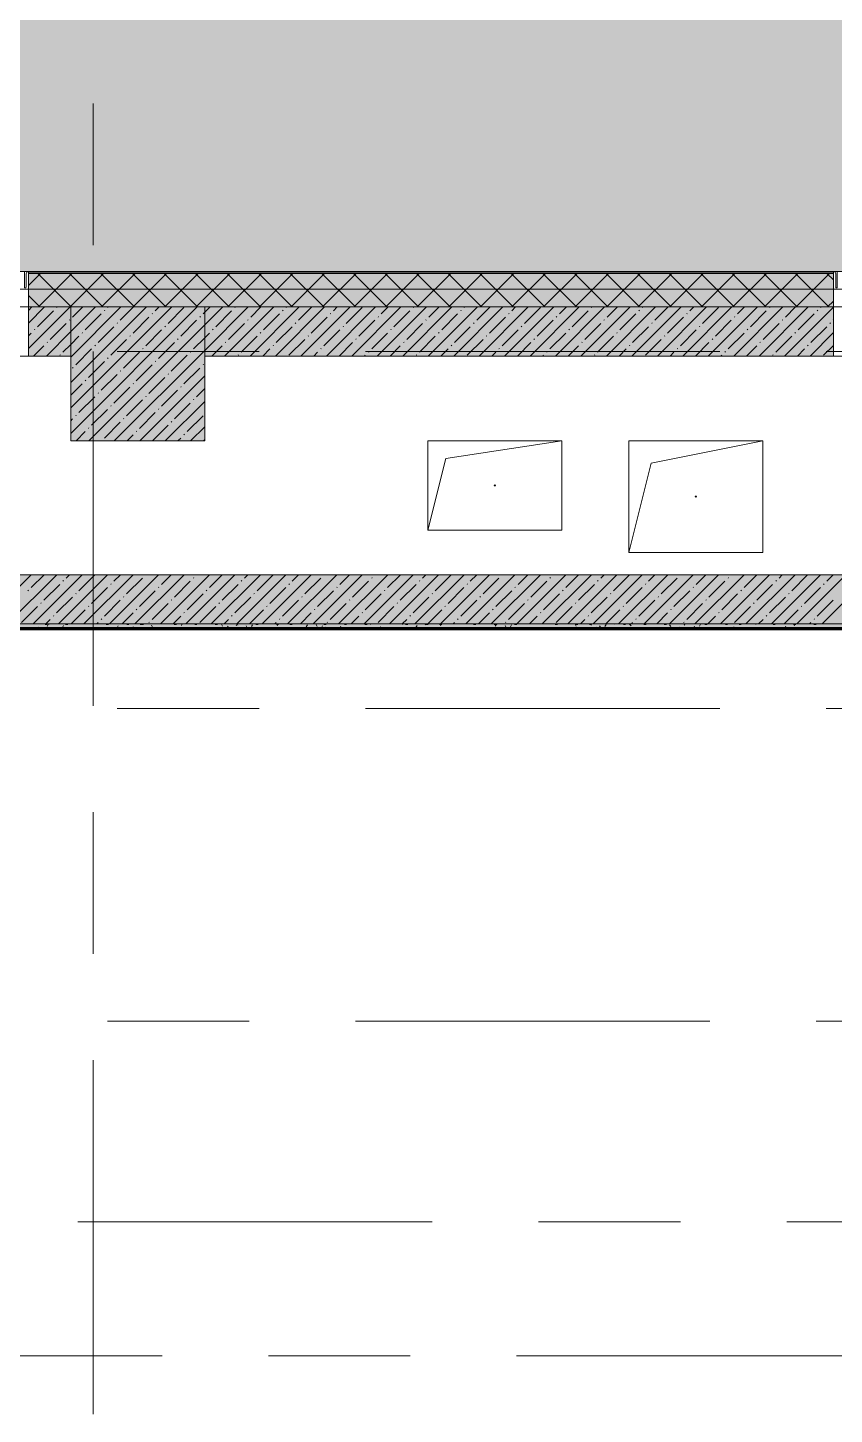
# Model space of a CAD drawing. Header units: millimetres. Extents: x -3817 to 677485, y -22715 to 103890.
# Drawn here: x 577785 to 581398, y 12115 to 18328 of the extents above; entities that cross this region are included whole.
import ezdxf

# ---------------------------------------------------------------- set-up
doc = ezdxf.new("R2010")
doc.units = ezdxf.units.MM
doc.layers.add('PDF _Геометрия', color=7, linetype='Continuous', true_color=0x1d1d1d)
doc.layers.add('PDF _Сплошная заливка', color=7, linetype='Continuous', true_color=0xffffff)

msp = doc.modelspace()

# ---------------------------------------------------------------- hatches: boundary and pattern name
at = {"layer": 'PDF _Сплошная заливка', "true_color": 0xd4d4d4, "transparency": 33554559}
msp.add_hatch(color=254, dxfattribs=at).paths.add_polyline_path([(551323.7, 16651.8), (551900.1, 16651.8), (551900.1, 17234.9), (590928.1, 17234.9), (590928.1, 25765.2), (586096.2, 25765.2), (586096.2, 29274.9), (549759, 29274.9), (549759, 16651.8), (550593, 16651.8)])
at = {"layer": 'PDF _Сплошная заливка', "transparency": 33554559}
h = msp.add_hatch(color=256, dxfattribs=at)
h.paths.add_polyline_path([(585778.1, 17076.9), (587578.1, 17076.9), (587578.1, 17226.9), (585778.1, 17226.9)], flags=0)
h.paths.add_polyline_path([(584278.1, 17076.9), (584278.1, 17226.9), (582195.1, 17226.9), (582195.1, 17076.9), (584206.9, 17076.9)], flags=0)
h.paths.add_polyline_path([(585178.1, 17076.9), (585408.1, 17076.9), (585408.1, 17226.9), (585178.1, 17226.9)], flags=0)
h.paths.add_polyline_path([(588858.1, 17076.9), (588858.1, 17226.9), (588478.1, 17226.9), (588478.1, 17076.9), (588591.4, 17076.9)], flags=0)
h.paths.add_polyline_path([(591155.8, 17076.9), (591155.8, 17226.9), (588878.1, 17226.9), (588878.1, 17076.9), (590783.6, 17076.9)], flags=0)
h.paths.add_polyline_path([(581284, 17076.9), (581395.1, 17076.9), (581395.1, 17226.9), (577788.4, 17226.9), (577788.4, 17076.9), (579822.5, 17076.9)], flags=0)
h.paths.add_polyline_path([(576588.4, 17076.9), (576588.4, 17226.9), (571968.1, 17226.9), (571968.1, 17076.9), (574678.1, 17076.9)], flags=0)
h.paths.add_polyline_path([(571053.6, 17076.9), (571168.1, 17076.9), (571168.1, 17226.9), (565028.1, 17226.9), (565028.1, 17076.9), (569592.2, 17076.9)], flags=0)
h.paths.add_polyline_path([(557900.3, 17076.9), (558928.1, 17076.9), (558928.1, 17226.9), (552208.1, 17226.9), (552208.1, 17169.9), (552058.1, 17169.9), (552058.1, 17076.9), (556828.1, 17076.9)], flags=0)
h.paths.add_polyline_path([(560092.6, 17076.9), (560428.1, 17076.9), (560428.1, 17226.9), (559828.1, 17226.9), (559828.1, 17076.9)], flags=0)
h.paths.add_polyline_path([(561328.1, 17076.9), (561928.1, 17076.9), (561928.1, 17226.9), (561328.1, 17226.9)], flags=0)
h = msp.add_hatch(color=256, dxfattribs=at)
h.paths.add_polyline_path([(567838.1, 16856.9), (570278.4, 16856.9), (570278.4, 17076.9), (566598.1, 17076.9), (566598.1, 16856.9), (567399.9, 16856.9)], flags=0)
h.paths.add_polyline_path([(584278.1, 16856.9), (584278.1, 17076.9), (582778.1, 17076.9), (582778.1, 16856.9), (584206.9, 16856.9)], flags=0)
h.paths.add_polyline_path([(571168.1, 16856.9), (571168.1, 17076.9), (570878.4, 17076.9), (570878.4, 16856.9), (571053.6, 16856.9)], flags=0)
h.paths.add_polyline_path([(572378.1, 16856.9), (574078.1, 16856.9), (574078.1, 17076.9), (571968.1, 17076.9), (571968.1, 16856.9), (572158.1, 16856.9)], flags=0)
h.paths.add_polyline_path([(581395.1, 16856.9), (581395.1, 17076.9), (578578.1, 17076.9), (578578.1, 16856.9), (581284, 16856.9)], flags=0)
h.paths.add_polyline_path([(577978.1, 16856.9), (577978.1, 17076.9), (577788.4, 17076.9), (577788.4, 16856.9)], flags=0)
h.paths.add_polyline_path([(576588.4, 16856.9), (576588.4, 17076.9), (574678.1, 17076.9), (574678.1, 16856.9)], flags=0)
for points in [[(577978.1, 16476.9), (578578.1, 16477.7), (578578.1, 17076.9), (577978.1, 17076.9), (577978.1, 16477.7)], [(583178.1, 15656.9), (583178.1, 15876.9), (572378.1, 15876.9), (572378.1, 15656.9), (579822.5, 15656.9)], [(583949.3, 15636.9), (583949.3, 15656.9), (572398.1, 15656.9), (572399.1, 15636.9), (579822.5, 15636.9)]]:
    msp.add_hatch(color=256, dxfattribs=at).paths.add_polyline_path(points)

# ---------------------------------------------------------------- linework, layer by layer
at = {"layer": 'PDF _Геометрия', "color": 8, "lineweight": 9, "true_color": 0x808080}
msp.add_lwpolyline([(590928.1, 17234.9), (590928.1, 25765.2), (586096.2, 25765.2), (586096.2, 29274.9), (549759, 29274.9), (549759, 16651.8), (551900.1, 16651.8), (551900.1, 17234.9)], close=True, dxfattribs=at)
at = {"layer": 'PDF _Геометрия', "color": 253, "lineweight": 9, "true_color": 0xaaaaaa}
for points in [[(578078.1, 17353.3), (578078.1, 17988.3)], [(578078.1, 15289.5), (578078.1, 16877)], [(578186.5, 16876.9), (578821.5, 16876.9)], [(579297.8, 16876.9), (580885.3, 16876.9)], [(581361.5, 16876.9), (581996.5, 16876.9)], [(578186.5, 15276.9), (578821.5, 15276.9)], [(579297.8, 15276.9), (580885.3, 15276.9)], [(581361.5, 15276.9), (581996.5, 15276.9)], [(578078.1, 14178.3), (578078.1, 14813.3)], [(578142.6, 13876.9), (578777.6, 13876.9)], [(579253.9, 13876.9), (580841.4, 13876.9)], [(581317.6, 13876.9), (581952.6, 13876.9)], [(578078.1, 12114.5), (578078.1, 13702)], [(578010.3, 12976.9), (579597.8, 12976.9)], [(580074, 12976.9), (580709, 12976.9)], [(581185.3, 12976.9), (582772.8, 12976.9)], [(576800.1, 12376.9), (578387.6, 12376.9)], [(578863.9, 12376.9), (579498.9, 12376.9)], [(579975.1, 12376.9), (581562.6, 12376.9)]]:
    msp.add_lwpolyline(points, dxfattribs=at)
at = {"layer": 'PDF _Геометрия', "color": 9, "lineweight": 9, "true_color": 0xc0c0c0}
for points in [[(577788.4, 17234.9), (577788.4, 17076.9), (576588.4, 17076.9), (576588.4, 17234.9)], [(582195.1, 17234.9), (582195.1, 17076.9), (581395.1, 17076.9), (581395.1, 17234.9)], [(574678.1, 16856.9), (576588.4, 16856.9), (576588.4, 17076.9), (576588.4, 16856.9), (577788.4, 16856.9), (577788.4, 17076.9), (577788.4, 16856.9), (577978.1, 16856.9)], [(578578.1, 16856.9), (581395.1, 16856.9), (581395.1, 17076.9), (581395.1, 16856.9), (582178.1, 16856.9)], [(582778.1, 16856.9), (582958.1, 16856.9), (582958.1, 15876.9), (572378.1, 15876.9), (572378.1, 16856.9), (574078.1, 16856.9)]]:
    msp.add_lwpolyline(points, dxfattribs=at)
at = {"layer": 'PDF _Геометрия', "color": 7, "lineweight": 20}
for points in [[(577771.4, 17224.3), (577771.4, 17234.9), (577771.4, 17161.9), (577775.4, 17161.9), (577777.5, 17162.7), (577778.4, 17164.9), (577778.4, 17225.9), (577781, 17232.2), (577787.4, 17234.9), (577848.4, 17234.9)], [(581335.1, 17234.9), (581396.1, 17234.9), (581402.5, 17232.2), (581405.1, 17225.9), (581405.1, 17164.9), (581406, 17162.7), (581408.1, 17161.9), (581412.1, 17161.9), (581412.1, 17234.9)]]:
    msp.add_lwpolyline(points, dxfattribs=at)
at = {"layer": 'PDF _Геометрия', "color": 9, "lineweight": 9, "true_color": 0xc0c0c0}
msp.add_lwpolyline([(577788.4, 17076.9), (581395.1, 17076.9), (581395.1, 17234.9), (577788.4, 17234.9)], close=True, dxfattribs=at)
at = {"layer": 'PDF _Геометрия', "color": 7, "lineweight": 9}
for points in [[(581395.1, 17229.9), (577788.4, 17229.9)], [(581395.1, 17226.9), (577788.4, 17226.9)], [(581395.1, 17155.9), (577788.4, 17155.9)], [(581395.1, 17076.9), (577788.4, 17076.9)], [(579578.1, 16076.9), (579658.1, 16396.9), (580178.1, 16476.9)], [(580478.1, 15976.9), (580578.1, 16376.9), (581078.1, 16476.9)], [(572378.1, 15656.9), (572398.1, 15656.9), (583178.1, 15656.9), (572398.1, 15656.9)], [(572399.1, 15636.9), (583949.3, 15636.9)]]:
    msp.add_lwpolyline(points, dxfattribs=at)
at = {"layer": 'PDF _Геометрия', "lineweight": 9}
for points in [[(577788.4, 17173.4), (577841.9, 17226.9)], [(577980.3, 17076.9), (577830.3, 17226.9)], [(577833.3, 17076.9), (577983.3, 17226.9)], [(578121.7, 17076.9), (577971.7, 17226.9)], [(577974.7, 17076.9), (578124.7, 17226.9)], [(578263.2, 17076.9), (578113.2, 17226.9)], [(578116.1, 17076.9), (578266.1, 17226.9)], [(578404.6, 17076.9), (578254.6, 17226.9)], [(578257.6, 17076.9), (578407.6, 17226.9)], [(578546, 17076.9), (578396, 17226.9)], [(578399, 17076.9), (578549, 17226.9)], [(578687.4, 17076.9), (578537.4, 17226.9)], [(578540.4, 17076.9), (578690.4, 17226.9)], [(578828.8, 17076.9), (578678.8, 17226.9)], [(578681.8, 17076.9), (578831.8, 17226.9)], [(578970.3, 17076.9), (578820.3, 17226.9)], [(578823.2, 17076.9), (578973.2, 17226.9)], [(579111.7, 17076.9), (578961.7, 17226.9)], [(578964.7, 17076.9), (579114.7, 17226.9)], [(579253.1, 17076.9), (579103.1, 17226.9)], [(579106.1, 17076.9), (579256.1, 17226.9)], [(579394.5, 17076.9), (579244.5, 17226.9)], [(579247.5, 17076.9), (579397.5, 17226.9)], [(579535.9, 17076.9), (579385.9, 17226.9)], [(579388.9, 17076.9), (579538.9, 17226.9)], [(579677.4, 17076.9), (579527.4, 17226.9)], [(579530.4, 17076.9), (579680.4, 17226.9)], [(579818.8, 17076.9), (579668.8, 17226.9)], [(579671.8, 17076.9), (579821.8, 17226.9)], [(579960.2, 17076.9), (579810.2, 17226.9)], [(579813.2, 17076.9), (579963.2, 17226.9)], [(580101.6, 17076.9), (579951.6, 17226.9)], [(579954.6, 17076.9), (580104.6, 17226.9)], [(580243, 17076.9), (580093, 17226.9)], [(580096, 17076.9), (580246, 17226.9)], [(580384.5, 17076.9), (580234.5, 17226.9)], [(580237.5, 17076.9), (580387.5, 17226.9)], [(580525.9, 17076.9), (580375.9, 17226.9)], [(580378.9, 17076.9), (580528.9, 17226.9)], [(580667.3, 17076.9), (580517.3, 17226.9)], [(580520.3, 17076.9), (580670.3, 17226.9)], [(580808.7, 17076.9), (580658.7, 17226.9)], [(580661.7, 17076.9), (580811.7, 17226.9)], [(580950.2, 17076.9), (580800.2, 17226.9)], [(580803.1, 17076.9), (580953.1, 17226.9)], [(581091.6, 17076.9), (580941.6, 17226.9)], [(580944.6, 17076.9), (581094.6, 17226.9)], [(581233, 17076.9), (581083, 17226.9)], [(581086, 17076.9), (581236, 17226.9)], [(581374.4, 17076.9), (581224.4, 17226.9)], [(581227.4, 17076.9), (581377.4, 17226.9)], [(581395.1, 17197.6), (581365.8, 17226.9)], [(577838.9, 17076.9), (577788.4, 17127.4)], [(581368.8, 17076.9), (581395.1, 17103.1)], [(577788.4, 17004.6), (577860.6, 17076.9)], [(577788.4, 16890.5), (577974.7, 17076.9)], [(577788.4, 17061.6), (577803.6, 17076.9)], [(577829.2, 16988.4), (577900.5, 17059.7)], [(577868.7, 16856.9), (577978.1, 16966.2), (578088.7, 17076.9)], [(577914.7, 17073.9), (577917.1, 17076.3)], [(577978.1, 16852.2), (578202.8, 17076.9)], [(577978.1, 16738.1), (578316.8, 17076.9)], [(577978.1, 16624.1), (578430.9, 17076.9)], [(577978.1, 16510), (578544.9, 17076.9)], [(577986, 17031.2), (578031.7, 17076.9)], [(578043, 16974.1), (578114.3, 17045.4)], [(578059, 16476.9), (578578.1, 16996), (578659, 17076.9)], [(578128.6, 17059.7), (578130.9, 17062)], [(578142.8, 17073.9), (578145.8, 17076.9)], [(578173, 16476.9), (578578.1, 16881.9), (578773, 17076.9)], [(578199.9, 17016.9), (578259.8, 17076.9)], [(578256.9, 16959.9), (578328.2, 17031.2)], [(578342.4, 17045.4), (578344.8, 17047.8)], [(578356.7, 17059.7), (578373.9, 17076.9)], [(578413.7, 17002.6), (578485, 17073.9)], [(578556.3, 17031.2), (578558.6, 17033.5)], [(578570.5, 17045.4), (578578.1, 17053), (578602, 17076.9)], [(578627.5, 16988.4), (578698.8, 17059.7)], [(578667.1, 16856.9), (578887.1, 17076.9)], [(578713.1, 17073.9), (578715.4, 17076.3)], [(578781.1, 16856.9), (579001.1, 17076.9)], [(578784.4, 17031.2), (578830.1, 17076.9)], [(578841.4, 16974.1), (578912.7, 17045.4)], [(578895.2, 16856.9), (579115.2, 17076.9)], [(578926.9, 17059.7), (578929.3, 17062)], [(578941.2, 17073.9), (578944.1, 17076.9)], [(578998.2, 17016.9), (579058.2, 17076.9)], [(579009.2, 16856.9), (579229.2, 17076.9)], [(579055.2, 16959.9), (579126.5, 17031.2)], [(579123.3, 16856.9), (579343.3, 17076.9)], [(579140.8, 17045.4), (579143.1, 17047.8)], [(579155, 17059.7), (579172.2, 17076.9)], [(579212, 17002.6), (579283.3, 17073.9)], [(579237.3, 16856.9), (579457.3, 17076.9)], [(579351.4, 16856.9), (579571.4, 17076.9)], [(579354.6, 17031.2), (579357, 17033.5)], [(579368.9, 17045.4), (579400.3, 17076.9)], [(579425.9, 16988.4), (579497.2, 17059.7)], [(579465.4, 16856.9), (579685.4, 17076.9)], [(579511.4, 17073.9), (579513.8, 17076.3)], [(579579.5, 16856.9), (579799.5, 17076.9)], [(579582.7, 17031.2), (579628.4, 17076.9)], [(579639.7, 16974.1), (579711, 17045.4)], [(579693.5, 16856.9), (579913.5, 17076.9)], [(579725.3, 17059.7), (579727.6, 17062)], [(579739.5, 17073.9), (579742.5, 17076.9)], [(579796.5, 17016.9), (579856.5, 17076.9)], [(579807.6, 16856.9), (580027.6, 17076.9)], [(579853.6, 16959.9), (579924.9, 17031.2)], [(579921.6, 16856.9), (580141.6, 17076.9)], [(579939.1, 17045.4), (579941.5, 17047.8)], [(579953.4, 17059.7), (579970.6, 17076.9)], [(580010.4, 17002.6), (580081.7, 17073.9)], [(580035.7, 16856.9), (580255.7, 17076.9)], [(580149.7, 16856.9), (580369.7, 17076.9)], [(580153, 17031.2), (580155.3, 17033.5)], [(580167.2, 17045.4), (580198.7, 17076.9)], [(580224.2, 16988.4), (580295.5, 17059.7)], [(580263.8, 16856.9), (580483.8, 17076.9)], [(580309.8, 17073.9), (580312.1, 17076.3)], [(580377.8, 16856.9), (580597.8, 17076.9)], [(580381, 17031.2), (580426.8, 17076.9)], [(580438.1, 16974.1), (580509.4, 17045.4)], [(580491.9, 16856.9), (580711.9, 17076.9)], [(580523.6, 17059.7), (580526, 17062)], [(580537.9, 17073.9), (580540.8, 17076.9)], [(580594.9, 17016.9), (580654.9, 17076.9)], [(580605.9, 16856.9), (580825.9, 17076.9)], [(580651.9, 16959.9), (580723.2, 17031.2)], [(580720, 16856.9), (580940, 17076.9)], [(580737.5, 17045.4), (580739.8, 17047.8)], [(580751.7, 17059.7), (580768.9, 17076.9)], [(580808.7, 17002.6), (580880, 17073.9)], [(580834, 16856.9), (581054, 17076.9)], [(580948.1, 16856.9), (581168.1, 17076.9)], [(580951.3, 17031.2), (580953.7, 17033.5)], [(580965.6, 17045.4), (580997, 17076.9)], [(581022.6, 16988.4), (581093.9, 17059.7)], [(581062.1, 16856.9), (581282.1, 17076.9)], [(581108.1, 17073.9), (581110.5, 17076.3)], [(581176.2, 16856.9), (581395.1, 17075.8)], [(581179.4, 17031.2), (581225.1, 17076.9)], [(581236.4, 16974.1), (581307.7, 17045.4)], [(581322, 17059.7), (581324.3, 17062)], [(581336.2, 17073.9), (581339.1, 17076.9)], [(577814.9, 16974.1), (577817.3, 16976.5)], [(577886.2, 16931.4), (577957.5, 17002.6)], [(577971.8, 17016.9), (577974.1, 17019.3)], [(578100.1, 16917.1), (578171.3, 16988.4)], [(578185.6, 17002.6), (578188, 17005)], [(578313.9, 16902.8), (578385.2, 16974.1)], [(578399.4, 16988.4), (578401.8, 16990.8)], [(578470.7, 16945.6), (578542, 17016.9)], [(578613.3, 16974.1), (578615.7, 16976.5)], [(578684.6, 16931.4), (578755.8, 17002.6)], [(578770.1, 17016.9), (578772.5, 17019.3)], [(578898.4, 16917.1), (578969.7, 16988.4)], [(578983.9, 17002.6), (578986.3, 17005)], [(579112.3, 16902.8), (579183.5, 16974.1)], [(579197.8, 16988.4), (579200.2, 16990.8)], [(579269.1, 16945.6), (579340.3, 17016.9)], [(579411.6, 16974.1), (579414, 16976.5)], [(579482.9, 16931.4), (579554.2, 17002.6)], [(579568.4, 17016.9), (579570.8, 17019.3)], [(579696.8, 16917.1), (579768, 16988.4)], [(579782.3, 17002.6), (579784.7, 17005)], [(579910.6, 16902.8), (579981.9, 16974.1)], [(579996.1, 16988.4), (579998.5, 16990.8)], [(580067.4, 16945.6), (580138.7, 17016.9)], [(580210, 16974.1), (580212.3, 16976.5)], [(580281.3, 16931.4), (580352.5, 17002.6)], [(580366.8, 17016.9), (580369.2, 17019.3)], [(580495.1, 16917.1), (580566.4, 16988.4)], [(580580.6, 17002.6), (580583, 17005)], [(580708.9, 16902.8), (580780.2, 16974.1)], [(580794.5, 16988.4), (580796.8, 16990.8)], [(580865.8, 16945.6), (580937, 17016.9)], [(581008.3, 16974.1), (581010.7, 16976.5)], [(581079.6, 16931.4), (581150.9, 17002.6)], [(581165.1, 17016.9), (581167.5, 17019.3)], [(581293.4, 16917.1), (581364.7, 16988.4)], [(581379, 17002.6), (581381.3, 17005)], [(581393.2, 17016.9), (581395.1, 17018.8)], [(577788.4, 16947.6), (577800.7, 16959.9)], [(577811.7, 16856.9), (577857.7, 16902.8)], [(577872, 16917.1), (577874.3, 16919.5)], [(577943.2, 16874.3), (577978.1, 16909.2), (578014.5, 16945.6)], [(578028.8, 16959.9), (578031.2, 16962.2)], [(578085.8, 16902.8), (578088.2, 16905.2)], [(578157.1, 16860.1), (578228.4, 16931.4)], [(578242.6, 16945.6), (578245, 16948)], [(578370.9, 16845.8), (578442.2, 16917.1)], [(578456.5, 16931.4), (578458.8, 16933.7)], [(578527.7, 16888.6), (578578.1, 16939), (578599, 16959.9)], [(578610.1, 16856.9), (578656.1, 16902.8)], [(578670.3, 16917.1), (578672.7, 16919.5)], [(578741.6, 16874.3), (578812.9, 16945.6)], [(578827.1, 16959.9), (578829.5, 16962.2)], [(578884.2, 16902.8), (578886.5, 16905.2)], [(578955.4, 16860.1), (579026.7, 16931.4)], [(579041, 16945.6), (579043.3, 16948)], [(579180.3, 16856.9), (579240.6, 16917.1)], [(579254.8, 16931.4), (579257.2, 16933.7)], [(579326.1, 16888.6), (579397.4, 16959.9)], [(579408.4, 16856.9), (579454.4, 16902.8)], [(579468.7, 16917.1), (579471, 16919.5)], [(579539.9, 16874.3), (579611.2, 16945.6)], [(579625.5, 16959.9), (579627.8, 16962.2)], [(579682.5, 16902.8), (579684.9, 16905.2)], [(579753.8, 16860.1), (579825.1, 16931.4)], [(579839.3, 16945.6), (579841.7, 16948)], [(579978.7, 16856.9), (580038.9, 16917.1)], [(580053.2, 16931.4), (580055.5, 16933.7)], [(580124.4, 16888.6), (580195.7, 16959.9)], [(580206.8, 16856.9), (580252.7, 16902.8)], [(580267, 16917.1), (580269.4, 16919.5)], [(580338.3, 16874.3), (580409.6, 16945.6)], [(580423.8, 16959.9), (580426.2, 16962.2)], [(580480.8, 16902.8), (580483.2, 16905.2)], [(580552.1, 16860.1), (580623.4, 16931.4)], [(580637.7, 16945.6), (580640, 16948)], [(580777, 16856.9), (580837.2, 16917.1)], [(580851.5, 16931.4), (580853.9, 16933.7)], [(580922.8, 16888.6), (580994.1, 16959.9)], [(581005.1, 16856.9), (581051.1, 16902.8)], [(581065.3, 16917.1), (581067.7, 16919.5)], [(581136.6, 16874.3), (581207.9, 16945.6)], [(581222.2, 16959.9), (581224.5, 16962.2)], [(581279.2, 16902.8), (581281.6, 16905.2)], [(581290.2, 16856.9), (581395.1, 16961.8)], [(581350.5, 16860.1), (581395.1, 16904.7)], [(577929, 16860.1), (577931.4, 16862.4)], [(578000.3, 16817.3), (578071.6, 16888.6)], [(578142.8, 16845.8), (578145.2, 16848.2)], [(578214.1, 16803.1), (578285.4, 16874.3)], [(578299.6, 16888.6), (578302, 16891)], [(578428, 16788.8), (578499.2, 16860.1)], [(578513.5, 16874.3), (578515.9, 16876.7)], [(578727.3, 16860.1), (578729.7, 16862.4)], [(578838.2, 16856.9), (578869.9, 16888.6)], [(579066.3, 16856.9), (579083.7, 16874.3)], [(579098, 16888.6), (579100.4, 16891)], [(579294.4, 16856.9), (579297.6, 16860.1)], [(579311.8, 16874.3), (579314.2, 16876.7)], [(579525.7, 16860.1), (579528, 16862.4)], [(579636.5, 16856.9), (579668.2, 16888.6)], [(579864.6, 16856.9), (579882.1, 16874.3)], [(579896.3, 16888.6), (579898.7, 16891)], [(580092.7, 16856.9), (580095.9, 16860.1)], [(580110.2, 16874.3), (580112.6, 16876.7)], [(580324, 16860.1), (580326.4, 16862.4)], [(580434.9, 16856.9), (580466.6, 16888.6)], [(580663, 16856.9), (580680.4, 16874.3)], [(580694.7, 16888.6), (580697.1, 16891)], [(580891, 16856.9), (580894.3, 16860.1)], [(580908.5, 16874.3), (580910.9, 16876.7)], [(581122.4, 16860.1), (581124.7, 16862.4)], [(581233.2, 16856.9), (581264.9, 16888.6)], [(577986, 16803.1), (577988.4, 16805.4)], [(578057.3, 16760.3), (578128.6, 16831.6)], [(578199.9, 16788.8), (578202.2, 16791.2)], [(578271.1, 16746), (578342.4, 16817.3)], [(578356.7, 16831.6), (578359, 16833.9)], [(578413.7, 16774.5), (578416.1, 16776.9)], [(578485, 16731.8), (578556.3, 16803.1)], [(578570.5, 16817.3), (578572.9, 16819.7)], [(577978.1, 16681.1), (578028.8, 16731.8)], [(578043, 16746), (578045.4, 16748.4)], [(578114.3, 16703.3), (578185.6, 16774.5)], [(578171.3, 16646.2), (578242.6, 16717.5)], [(578256.9, 16731.8), (578259.3, 16734.1)], [(578287.1, 16476.9), (578578.1, 16767.9)], [(578328.2, 16689), (578399.4, 16760.3)], [(578470.7, 16717.5), (578473.1, 16719.9)], [(578014.5, 16603.5), (578085.8, 16674.7)], [(578100.1, 16689), (578102.4, 16691.4)], [(578228.4, 16589.2), (578299.6, 16660.5)], [(578313.9, 16674.7), (578316.3, 16677.1)], [(578385.2, 16632), (578456.5, 16703.3)], [(578401.1, 16476.9), (578578.1, 16653.8)], [(578527.7, 16660.5), (578530.1, 16662.9)], [(578542, 16674.7), (578578.1, 16710.9)], [(578000.3, 16589.2), (578002.6, 16591.6)], [(578071.6, 16546.4), (578142.8, 16617.7)], [(578157.1, 16632), (578159.5, 16634.4)], [(578285.4, 16532.2), (578356.7, 16603.5)], [(578370.9, 16617.7), (578373.3, 16620.1)], [(578442.2, 16575), (578513.5, 16646.2)], [(577978.1, 16567.1), (577986, 16575)], [(578057.3, 16532.2), (578059.7, 16534.6)], [(578128.6, 16489.4), (578199.9, 16560.7)], [(578214.1, 16575), (578216.5, 16577.3)], [(578344.1, 16476.9), (578413.7, 16546.4)], [(578428, 16560.7), (578430.3, 16563.1)], [(578499.2, 16517.9), (578570.5, 16589.2)], [(578515.2, 16476.9), (578578.1, 16539.8)], [(578002, 16476.9), (578043, 16517.9)], [(578116, 16476.9), (578116.7, 16477.5)], [(578230.1, 16476.9), (578256.9, 16503.7)], [(578271.1, 16517.9), (578273.5, 16520.3)], [(578458.2, 16476.9), (578470.7, 16489.4)], [(578485, 16503.7), (578487.4, 16506)], [(578572.2, 16476.9), (578578.1, 16482.8)], [(577581.1, 15656.9), (577801.1, 15876.9)], [(577695.2, 15656.9), (577915.2, 15876.9)], [(577800.7, 15819.4), (577858.2, 15876.9)], [(577809.2, 15656.9), (578029.2, 15876.9)], [(577923.3, 15656.9), (578143.3, 15876.9)], [(577943.2, 15847.9), (577945.6, 15850.3)], [(577957.5, 15862.1), (577972.2, 15876.9)], [(578014.5, 15805.1), (578085.8, 15876.4)], [(578037.3, 15656.9), (578257.3, 15876.9)], [(578151.4, 15656.9), (578371.4, 15876.9)], [(578171.3, 15847.9), (578200.3, 15876.9)], [(578228.4, 15790.9), (578299.6, 15862.1)], [(578265.4, 15656.9), (578485.4, 15876.9)], [(578313.9, 15876.4), (578314.4, 15876.9)], [(578379.5, 15656.9), (578599.5, 15876.9)], [(578385.2, 15833.6), (578428.4, 15876.9)], [(578442.2, 15776.6), (578513.5, 15847.9)], [(578493.5, 15656.9), (578713.5, 15876.9)], [(578527.7, 15862.1), (578530.1, 15864.5)], [(578542, 15876.4), (578542.5, 15876.9)], [(578599, 15819.4), (578656.5, 15876.9)], [(578607.6, 15656.9), (578827.6, 15876.9)], [(578721.6, 15656.9), (578941.6, 15876.9)], [(578741.6, 15847.9), (578744, 15850.3)], [(578755.8, 15862.1), (578770.6, 15876.9)], [(578812.9, 15805.1), (578884.2, 15876.4)], [(578835.7, 15656.9), (579055.7, 15876.9)], [(578949.7, 15656.9), (579169.7, 15876.9)], [(578969.7, 15847.9), (578998.7, 15876.9)], [(579026.7, 15790.9), (579098, 15862.1)], [(579063.8, 15656.9), (579283.8, 15876.9)], [(579112.3, 15876.4), (579112.7, 15876.9)], [(579177.8, 15656.9), (579397.8, 15876.9)], [(579183.5, 15833.6), (579226.8, 15876.9)], [(579240.6, 15776.6), (579311.8, 15847.9)], [(579291.9, 15656.9), (579511.9, 15876.9)], [(579326.1, 15862.1), (579328.5, 15864.5)], [(579340.3, 15876.4), (579340.8, 15876.9)], [(579397.4, 15819.4), (579454.9, 15876.9)], [(579405.9, 15656.9), (579625.9, 15876.9)], [(579520, 15656.9), (579740, 15876.9)], [(579539.9, 15847.9), (579542.3, 15850.3)], [(579554.2, 15862.1), (579568.9, 15876.9)], [(579611.2, 15805.1), (579682.5, 15876.4)], [(579634, 15656.9), (579854, 15876.9)], [(579748.1, 15656.9), (579968.1, 15876.9)], [(579768, 15847.9), (579797, 15876.9)], [(579825.1, 15790.9), (579896.3, 15862.1)], [(579862.1, 15656.9), (580082.1, 15876.9)], [(579910.6, 15876.4), (579911, 15876.9)], [(579976.2, 15656.9), (580196.2, 15876.9)], [(579981.9, 15833.6), (580025.1, 15876.9)], [(580038.9, 15776.6), (580110.2, 15847.9)], [(580090.2, 15656.9), (580310.2, 15876.9)], [(580124.4, 15862.1), (580126.8, 15864.5)], [(580138.7, 15876.4), (580139.1, 15876.9)], [(580195.7, 15819.4), (580253.2, 15876.9)], [(580204.3, 15656.9), (580424.3, 15876.9)], [(580318.3, 15656.9), (580538.3, 15876.9)], [(580338.3, 15847.9), (580340.7, 15850.3)], [(580352.5, 15862.1), (580367.2, 15876.9)], [(580409.6, 15805.1), (580480.8, 15876.4)], [(580432.4, 15656.9), (580652.4, 15876.9)], [(580546.4, 15656.9), (580766.4, 15876.9)], [(580566.4, 15847.9), (580595.3, 15876.9)], [(580623.4, 15790.9), (580694.7, 15862.1)], [(580660.5, 15656.9), (580880.5, 15876.9)], [(580708.9, 15876.4), (580709.4, 15876.9)], [(580774.5, 15656.9), (580994.5, 15876.9)], [(580780.2, 15833.6), (580823.4, 15876.9)], [(580837.2, 15776.6), (580908.5, 15847.9)], [(580888.6, 15656.9), (581108.6, 15876.9)], [(580922.8, 15862.1), (580925.2, 15864.5)], [(580937, 15876.4), (580937.5, 15876.9)], [(580994.1, 15819.4), (581051.5, 15876.9)], [(581002.6, 15656.9), (581222.6, 15876.9)], [(581116.7, 15656.9), (581336.7, 15876.9)], [(581136.6, 15847.9), (581139, 15850.3)], [(581150.9, 15862.1), (581165.6, 15876.9)], [(581207.9, 15805.1), (581279.2, 15876.4)], [(581230.7, 15656.9), (581450.7, 15876.9)], [(581344.8, 15656.9), (581564.8, 15876.9)], [(581364.7, 15847.9), (581393.7, 15876.9)], [(577786.4, 15805.1), (577788.8, 15807.5)], [(577857.7, 15762.4), (577929, 15833.6)], [(578000.3, 15790.9), (578002.6, 15793.2)], [(578071.6, 15748.1), (578142.8, 15819.4)], [(578157.1, 15833.6), (578159.5, 15836)], [(578285.4, 15733.8), (578356.7, 15805.1)], [(578370.9, 15819.4), (578373.3, 15821.7)], [(578499.2, 15719.6), (578570.5, 15790.9)], [(578584.8, 15805.1), (578587.1, 15807.5)], [(578656.1, 15762.4), (578727.3, 15833.6)], [(578798.6, 15790.9), (578801, 15793.2)], [(578869.9, 15748.1), (578941.2, 15819.4)], [(578955.4, 15833.6), (578957.8, 15836)], [(579083.7, 15733.8), (579155, 15805.1)], [(579169.3, 15819.4), (579171.6, 15821.7)], [(579297.6, 15719.6), (579368.9, 15790.9)], [(579383.1, 15805.1), (579385.5, 15807.5)], [(579454.4, 15762.4), (579525.7, 15833.6)], [(579597, 15790.9), (579599.3, 15793.2)], [(579668.2, 15748.1), (579739.5, 15819.4)], [(579753.8, 15833.6), (579756.1, 15836)], [(579882.1, 15733.8), (579953.4, 15805.1)], [(579967.6, 15819.4), (579970, 15821.7)], [(580095.9, 15719.6), (580167.2, 15790.9)], [(580181.5, 15805.1), (580183.8, 15807.5)], [(580252.7, 15762.4), (580324, 15833.6)], [(580395.3, 15790.9), (580397.7, 15793.2)], [(580466.6, 15748.1), (580537.9, 15819.4)], [(580552.1, 15833.6), (580554.5, 15836)], [(580680.4, 15733.8), (580751.7, 15805.1)], [(580766, 15819.4), (580768.3, 15821.7)], [(580894.3, 15719.6), (580965.6, 15790.9)], [(580979.8, 15805.1), (580982.2, 15807.5)], [(581051.1, 15762.4), (581122.4, 15833.6)], [(581193.6, 15790.9), (581196, 15793.2)], [(581264.9, 15748.1), (581336.2, 15819.4)], [(581350.5, 15833.6), (581352.8, 15836)], [(577757.9, 15662.6), (577829.2, 15733.8)], [(577843.5, 15748.1), (577845.8, 15750.5)], [(577914.7, 15705.3), (577986, 15776.6)], [(578057.3, 15733.8), (578059.7, 15736.2)], [(578128.6, 15691.1), (578199.9, 15762.4)], [(578214.1, 15776.6), (578216.5, 15779)], [(578271.1, 15719.6), (578273.5, 15722)], [(578342.4, 15676.8), (578413.7, 15748.1)], [(578428, 15762.4), (578430.3, 15764.7)], [(578556.3, 15662.6), (578627.5, 15733.8)], [(578641.8, 15748.1), (578644.2, 15750.5)], [(578713.1, 15705.3), (578784.4, 15776.6)], [(578855.6, 15733.8), (578858, 15736.2)], [(578926.9, 15691.1), (578998.2, 15762.4)], [(579012.5, 15776.6), (579014.8, 15779)], [(579069.5, 15719.6), (579071.9, 15722)], [(579140.8, 15676.8), (579212, 15748.1)], [(579226.3, 15762.4), (579228.7, 15764.7)], [(579354.6, 15662.6), (579425.9, 15733.8)], [(579440.1, 15748.1), (579442.5, 15750.5)], [(579511.4, 15705.3), (579582.7, 15776.6)], [(579654, 15733.8), (579656.4, 15736.2)], [(579725.3, 15691.1), (579796.5, 15762.4)], [(579810.8, 15776.6), (579813.2, 15779)], [(579867.8, 15719.6), (579870.2, 15722)], [(579939.1, 15676.8), (580010.4, 15748.1)], [(580024.6, 15762.4), (580027, 15764.7)], [(580153, 15662.6), (580224.2, 15733.8)], [(580238.5, 15748.1), (580240.9, 15750.5)], [(580309.8, 15705.3), (580381, 15776.6)], [(580452.3, 15733.8), (580454.7, 15736.2)], [(580523.6, 15691.1), (580594.9, 15762.4)], [(580609.1, 15776.6), (580611.5, 15779)], [(580666.2, 15719.6), (580668.5, 15722)], [(580737.5, 15676.8), (580808.7, 15748.1)], [(580823, 15762.4), (580825.4, 15764.7)], [(580951.3, 15662.6), (581022.6, 15733.8)], [(581036.8, 15748.1), (581039.2, 15750.5)], [(581108.1, 15705.3), (581179.4, 15776.6)], [(581250.7, 15733.8), (581253, 15736.2)], [(581322, 15691.1), (581393.2, 15762.4)], [(577866.3, 15656.9), (577886.2, 15676.8)], [(577900.5, 15691.1), (577902.8, 15693.4)], [(577980.3, 15656.9), (578043, 15719.6)], [(578094.4, 15656.9), (578100.1, 15662.6)], [(578114.3, 15676.8), (578116.7, 15679.2)], [(578208.4, 15656.9), (578256.9, 15705.3)], [(578328.2, 15662.6), (578330.5, 15664.9)], [(578436.5, 15656.9), (578470.7, 15691.1)], [(578485, 15705.3), (578487.4, 15707.7)], [(578664.6, 15656.9), (578684.6, 15676.8)], [(578698.8, 15691.1), (578701.2, 15693.4)], [(578778.7, 15656.9), (578841.4, 15719.6)], [(578892.7, 15656.9), (578898.4, 15662.6)], [(578912.7, 15676.8), (578915, 15679.2)], [(579006.8, 15656.9), (579055.2, 15705.3)], [(579126.5, 15662.6), (579128.9, 15664.9)], [(579234.9, 15656.9), (579269.1, 15691.1)], [(579283.3, 15705.3), (579285.7, 15707.7)], [(579463, 15656.9), (579482.9, 15676.8)], [(579497.2, 15691.1), (579499.5, 15693.4)], [(579577, 15656.9), (579639.7, 15719.6)], [(579691, 15656.9), (579696.8, 15662.6)], [(579711, 15676.8), (579713.4, 15679.2)], [(579805.1, 15656.9), (579853.6, 15705.3)], [(579924.9, 15662.6), (579927.2, 15664.9)], [(580033.2, 15656.9), (580067.4, 15691.1)], [(580081.7, 15705.3), (580084, 15707.7)], [(580261.3, 15656.9), (580281.3, 15676.8)], [(580295.5, 15691.1), (580297.9, 15693.4)], [(580375.3, 15656.9), (580438.1, 15719.6)], [(580489.4, 15656.9), (580495.1, 15662.6)], [(580509.4, 15676.8), (580511.7, 15679.2)], [(580603.4, 15656.9), (580651.9, 15705.3)], [(580723.2, 15662.6), (580725.6, 15664.9)], [(580831.5, 15656.9), (580865.8, 15691.1)], [(580880, 15705.3), (580882.4, 15707.7)], [(581059.6, 15656.9), (581079.6, 15676.8)], [(581093.9, 15691.1), (581096.2, 15693.4)], [(581173.7, 15656.9), (581236.4, 15719.6)], [(581287.7, 15656.9), (581293.4, 15662.6)], [(581307.7, 15676.8), (581310.1, 15679.2)]]:
    msp.add_lwpolyline(points, dxfattribs=at)
at = {"layer": 'PDF _Геометрия', "color": 116, "lineweight": 13, "true_color": 0x008040}
for points in [[(576588.4, 17155.9), (577788.4, 17155.9)], [(581395.1, 17155.9), (582195.1, 17155.9)]]:
    msp.add_lwpolyline(points, dxfattribs=at)
at = {"layer": 'PDF _Геометрия', "color": 7, "lineweight": 9}
for points in [[(578578.1, 17076.9), (577978.1, 17076.9), (577978.1, 16476.9), (578578.1, 16476.9)], [(580178.1, 16476.9), (580178.1, 16076.9), (579578.1, 16076.9), (579578.1, 16476.9)], [(580178.1, 16476.9), (580178.1, 16076.9), (579578.1, 16076.9), (579578.1, 16476.9), (580178.1, 16476.9), (579578.1, 16476.9), (579578.1, 16076.9), (580178.1, 16076.9)], [(581078.1, 16476.9), (581078.1, 15976.9), (580478.1, 15976.9), (580478.1, 16476.9)], [(581078.1, 16476.9), (581078.1, 15976.9), (580478.1, 15976.9), (580478.1, 16476.9), (581078.1, 16476.9), (580478.1, 16476.9), (580478.1, 15976.9), (581078.1, 15976.9)]]:
    msp.add_lwpolyline(points, close=True, dxfattribs=at)
at = {"layer": 'PDF _Геометрия', "color": 231, "lineweight": 70, "true_color": 0xff80c0}
msp.add_lwpolyline([(572398.1, 12776.9), (572398.1, 12756.9), (569078.1, 12756.9), (569078.1, 12755.9), (572398.1, 12755.9), (572399.1, 12755.9), (572399.1, 15635.9), (583949.3, 15635.9), (583950.3, 15635.9), (583950.3, 16835.9), (584278.1, 16835.9), (584278.1, 16836.9)], dxfattribs=at)
at = {"layer": 'PDF _Геометрия', "color": 231, "lineweight": 9, "true_color": 0xff80c0}
msp.add_lwpolyline([(583949.3, 15636.9), (572399.1, 15636.9), (572398.1, 15636.9), (572398.1, 12776.9)], dxfattribs=at)
at = {"layer": 'PDF _Геометрия', "color": 253, "lineweight": 9, "true_color": 0x9b9b9b}
for points in [[(577835.7, 15642.1), (577832.6, 15636.9)], [(577862.8, 15653.8), (577872.8, 15653.8)], [(577877.3, 15653.2), (577872.3, 15644.5)], [(577879.6, 15654.4), (577878.2, 15656.9)], [(577945.3, 15649.1), (577940.3, 15640.4)], [(577954.2, 15653.8), (577964.3, 15653.8)], [(577960.2, 15636.9), (577957.9, 15640.8)], [(578137.1, 15653.8), (578147.1, 15653.8)], [(578191.1, 15648), (578186, 15639.3)], [(578228.5, 15653.8), (578238.6, 15653.8)], [(578259.1, 15644), (578255, 15636.9)], [(578289.5, 15653.8), (578299.5, 15653.8)], [(578303.1, 15652.5), (578300.6, 15656.9)], [(578344.7, 15641.4), (578339.7, 15650.1)], [(578441.9, 15653.8), (578451.9, 15653.8)], [(578477.7, 15656.9), (578473.4, 15649.4)], [(578533.3, 15653.8), (578543.4, 15653.8)], [(578624.8, 15653.8), (578634.8, 15653.8)], [(578658.5, 15646.5), (578653.5, 15655.2)], [(578682.5, 15645.9), (578677.5, 15637.1)], [(578724.1, 15656.9), (578719.1, 15648.3)], [(578726.5, 15650.6), (578722.9, 15656.9)], [(578768.2, 15639.5), (578763.1, 15648.2)], [(578792.2, 15652.9), (578787.2, 15644.2)], [(578804.9, 15636.9), (578804.8, 15637)], [(578807.6, 15653.8), (578817.7, 15653.8)], [(578899.1, 15653.8), (578909.1, 15653.8)], [(578904.2, 15647.6), (578899.2, 15656.3)], [(578960, 15653.8), (578970.1, 15653.8)], [(579037.9, 15651.8), (579032.9, 15643.1)], [(579081.9, 15644.6), (579076.9, 15653.3)], [(579106, 15647.8), (579100.9, 15639)], [(579112.4, 15653.8), (579122.5, 15653.8)], [(579121.6, 15636.9), (579118.5, 15642.2)], [(579191.6, 15637.6), (579186.6, 15646.3)], [(579203.9, 15653.8), (579213.9, 15653.8)], [(579295.3, 15653.8), (579305.4, 15653.8)], [(579322.4, 15656.9), (579320.3, 15653.2)], [(579368, 15636.9), (579364.3, 15643.3)], [(579463.7, 15653.9), (579462, 15656.9)], [(579478.2, 15653.8), (579488.3, 15653.8)], [(579487.8, 15638.5), (579486.8, 15636.9)], [(579529.4, 15649.7), (579524.4, 15640.9)], [(579544, 15636.9), (579542, 15640.3)], [(579568.8, 15656.9), (579566, 15652.1)], [(579569.6, 15653.8), (579579.7, 15653.8)], [(579630.6, 15653.8), (579640.7, 15653.8)], [(579639.1, 15656.7), (579634, 15648)], [(579733.5, 15637.4), (579733.2, 15636.9)], [(579783, 15653.8), (579793.1, 15653.8)], [(579874.4, 15653.8), (579884.5, 15653.8)], [(579884.8, 15655.6), (579879.8, 15646.9)], [(579887.2, 15652), (579884.4, 15656.9)], [(579928.8, 15640.8), (579923.8, 15649.6)], [(579952.8, 15651.5), (579947.8, 15642.8)], [(579965.9, 15653.8), (579975.9, 15653.8)], [(580148.8, 15653.8), (580158.8, 15653.8)], [(580242.6, 15646), (580237.5, 15654.7)], [(580240.2, 15653.8), (580250.3, 15653.8)], [(580301.2, 15653.8), (580311.2, 15653.8)], [(580310.6, 15650.1), (580306.7, 15656.9)], [(580334.6, 15642.3), (580331.5, 15636.9)], [(580352.2, 15638.9), (580347.2, 15647.7)], [(580376.3, 15653.4), (580371.2, 15644.7)], [(580413.4, 15656.9), (580412.9, 15655.9)], [(580453.6, 15653.8), (580463.6, 15653.8)], [(580483.8, 15656.9), (580480.9, 15651.8)], [(580488.3, 15647.1), (580483.3, 15655.8)], [(580545, 15653.8), (580555.1, 15653.8)], [(580580.4, 15641.2), (580577.9, 15636.9)], [(580636.4, 15653.8), (580646.5, 15653.8)], [(580648.4, 15637.1), (580648.3, 15636.9)], [(580666, 15644.1), (580661, 15652.8)], [(580705.4, 15636.9), (580702.6, 15641.7)], [(580730.2, 15656.9), (580726.7, 15650.7)], [(580775.7, 15637.1), (580770.6, 15645.8)], [(580799.7, 15655.3), (580794.7, 15646.6)], [(580819.3, 15653.8), (580829.4, 15653.8)], [(580910.8, 15653.8), (580920.8, 15653.8)], [(580951.8, 15636.9), (580948.4, 15642.8)], [(580971.7, 15653.8), (580981.8, 15653.8)], [(581047.8, 15653.4), (581045.8, 15656.9)], [(581124.1, 15653.8), (581134.2, 15653.8)], [(581127.7, 15636.9), (581126.1, 15639.8)], [(581181.5, 15646.1), (581176.5, 15637.4)], [(581215.6, 15653.8), (581225.6, 15653.8)], [(581222.9, 15656.9), (581218.1, 15648.5)], [(581307, 15653.8), (581317.1, 15653.8)], [(581328.5, 15656.9), (581327.8, 15655.6)]]:
    msp.add_lwpolyline(points, dxfattribs=at)
at = {"layer": 'PDF _Геометрия', "color": 7, "lineweight": 9}
for centre in [(579878.1, 16276.9), (580778.1, 16226.9)]:
    msp.add_circle(centre, 2.5, dxfattribs=at)
at = {"layer": 'PDF _Сплошная заливка', "color": 254, "lineweight": 35, "true_color": 0xffb9dc, "transparency": 33554559}
msp.add_solid([(583949.3, 15635.9), (583949.3, 15636.9), (579822.5, 15635.9)], dxfattribs=at)

doc.saveas('drawing.dxf')
